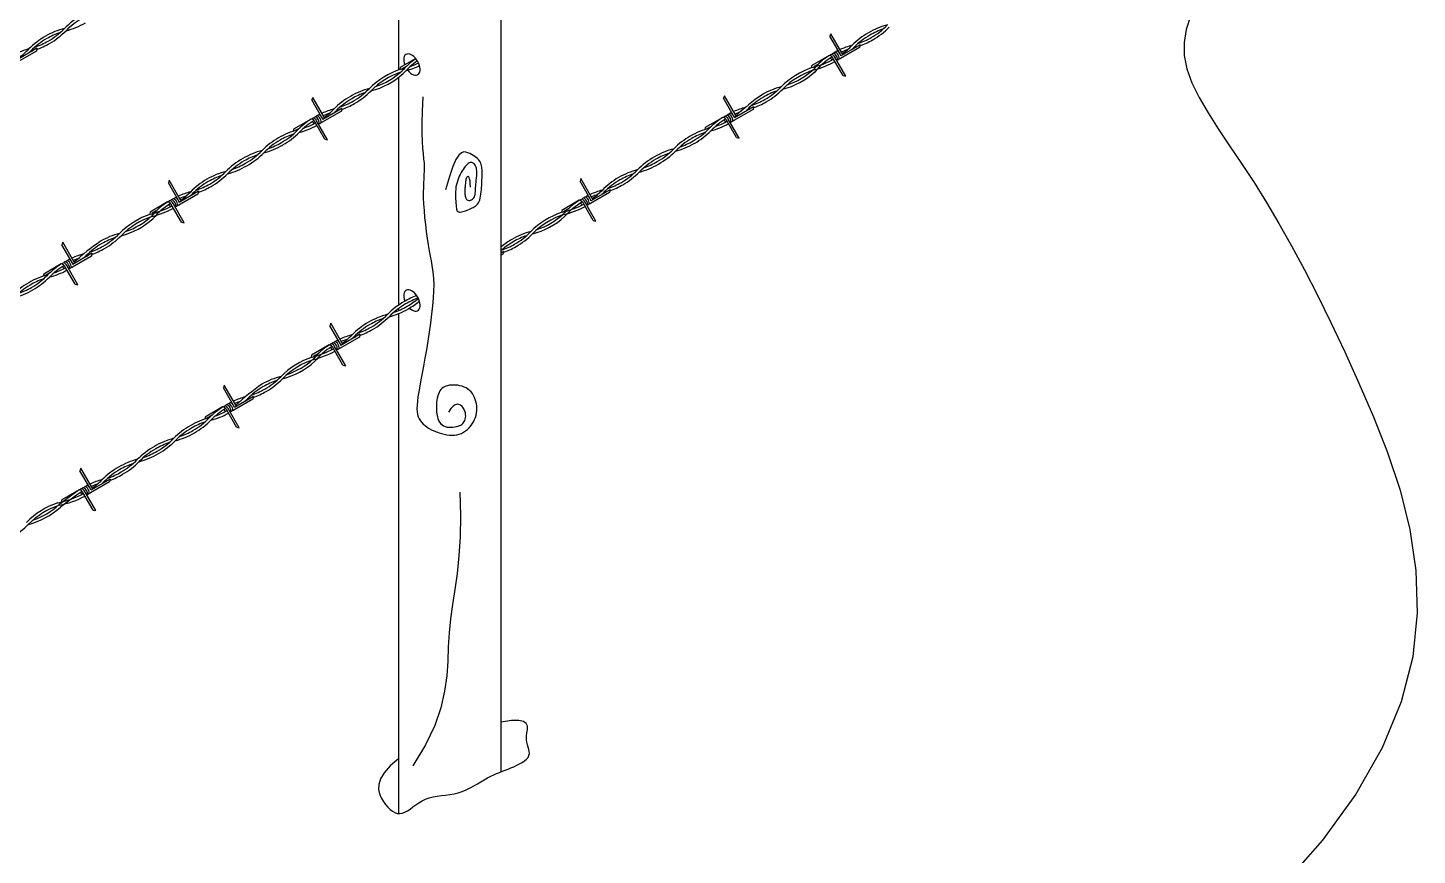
# Model space of a CAD drawing. Header units: millimetres. Extents: x -6623.4 to -6596.1, y -4703.2 to -4682.1.
# Drawn here: x -6605.23 to -6598.19, y -4693.17 to -4688.97 of the extents above; entities that cross this region are included whole.
import ezdxf

# ---------------------------------------------------------------- set-up
doc = ezdxf.new("R2010")
doc.units = ezdxf.units.MM
doc.header["$LTSCALE"] = 10
doc.layers.add('Termotécnica', color=7, linetype='Continuous')

msp = doc.modelspace()

# ---------------------------------------------------------------- linework, layer by layer
at = {"layer": 'Termotécnica', "color": 3}
for p, q in [((-6602.8315, -4692.7426), (-6602.8315, -4684.5913)), ((-6603.3511, -4689.1863), (-6603.3511, -4688.0262)), ((-6602.8315, -4690.0748), (-6602.8315, -4689.0131)), ((-6603.3511, -4690.3777), (-6603.3511, -4689.2234)), ((-6602.8315, -4692.6547), (-6602.8315, -4690.2088)), ((-6603.3511, -4690.4056), (-6603.3511, -4690.3948)), ((-6603.3511, -4692.9547), (-6603.3511, -4690.4208))]:
    msp.add_line(p, q, dxfattribs=at)
at = {"layer": 'Termotécnica', "color": 1}
for p, q in [((-6601.1605, -4689.0031), (-6601.165, -4689.0162)), ((-6601.1136, -4689.1053), (-6601.165, -4689.0162)), ((-6601.1045, -4689.1001), (-6601.1605, -4689.0031)), ((-6605.1856, -4689.0771), (-6605.2825, -4689.1331)), ((-6605.1856, -4689.0771), (-6605.1882, -4689.0908)), ((-6601.0152, -4689.0727), (-6601.1122, -4689.1287)), ((-6601.0125, -4689.0591), (-6601.1095, -4689.1151)), ((-6601.0125, -4689.0591), (-6601.0152, -4689.0727)), ((-6605.1882, -4689.0908), (-6605.2852, -4689.1468)), ((-6603.2651, -4689.1286), (-6603.3433, -4689.1737)), ((-6601.1688, -4689.1129), (-6601.2574, -4689.1641)), ((-6601.2263, -4689.1583), (-6601.2489, -4689.1713)), ((-6601.0985, -4689.2154), (-6601.1499, -4689.1263)), ((-6601.0849, -4689.218), (-6601.1408, -4689.1211)), ((-6603.3433, -4689.1737), (-6603.3454, -4689.1842)), ((-6603.3154, -4689.1711), (-6603.3348, -4689.1809)), ((-6601.2574, -4689.1641), (-6601.2595, -4689.1746)), ((-6601.0985, -4689.2154), (-6601.0849, -4689.218)), ((-6603.7873, -4689.3257), (-6603.7918, -4689.3388)), ((-6603.7404, -4689.4279), (-6603.7918, -4689.3388)), ((-6603.7313, -4689.4227), (-6603.7873, -4689.3257)), ((-6601.7002, -4689.3173), (-6601.7047, -4689.3304)), ((-6601.6533, -4689.4195), (-6601.7047, -4689.3304)), ((-6601.6442, -4689.4143), (-6601.7002, -4689.3173)), ((-6603.7956, -4689.4356), (-6603.8843, -4689.4868)), ((-6603.642, -4689.3954), (-6603.739, -4689.4514)), ((-6603.6394, -4689.3818), (-6603.7364, -4689.4377)), ((-6603.6394, -4689.3818), (-6603.642, -4689.3954)), ((-6601.7085, -4689.4272), (-6601.7971, -4689.4783)), ((-6601.6382, -4689.5296), (-6601.6896, -4689.4405)), ((-6601.6246, -4689.5323), (-6601.6805, -4689.4353)), ((-6601.5549, -4689.387), (-6601.6519, -4689.443)), ((-6601.5522, -4689.3733), (-6601.6492, -4689.4293)), ((-6601.5522, -4689.3733), (-6601.5549, -4689.387)), ((-6603.8843, -4689.4868), (-6603.8863, -4689.4973)), ((-6603.8531, -4689.4809), (-6603.8757, -4689.494)), ((-6603.7253, -4689.5381), (-6603.7768, -4689.4489)), ((-6603.7117, -4689.5407), (-6603.7677, -4689.4437)), ((-6601.7971, -4689.4783), (-6601.7992, -4689.4889)), ((-6601.766, -4689.4725), (-6601.7886, -4689.4855)), ((-6603.7253, -4689.5381), (-6603.7117, -4689.5407)), ((-6601.6382, -4689.5296), (-6601.6246, -4689.5323)), ((-6604.5147, -4689.7457), (-6604.5193, -4689.7588)), ((-6604.4678, -4689.8479), (-6604.5193, -4689.7588)), ((-6604.4587, -4689.8427), (-6604.5147, -4689.7457)), ((-6602.4276, -4689.7373), (-6602.4321, -4689.7504)), ((-6602.3807, -4689.8395), (-6602.4321, -4689.7504)), ((-6602.3716, -4689.8343), (-6602.4276, -4689.7373)), ((-6602.2797, -4689.7933), (-6602.3767, -4689.8493)), ((-6602.2797, -4689.7933), (-6602.2823, -4689.8069)), ((-6604.523, -4689.8556), (-6604.6117, -4689.9067)), ((-6604.4391, -4689.9607), (-6604.4951, -4689.8637)), ((-6604.3694, -4689.8154), (-6604.4664, -4689.8714)), ((-6604.3668, -4689.8017), (-6604.4638, -4689.8577)), ((-6604.3668, -4689.8017), (-6604.3694, -4689.8154)), ((-6602.4359, -4689.8471), (-6602.5246, -4689.8983)), ((-6602.3656, -4689.9496), (-6602.4171, -4689.8605)), ((-6602.352, -4689.9522), (-6602.408, -4689.8553)), ((-6602.2823, -4689.8069), (-6602.3793, -4689.8629)), ((-6604.6117, -4689.9067), (-6604.6137, -4689.9173)), ((-6604.5805, -4689.9009), (-6604.6031, -4689.9139)), ((-6604.4527, -4689.958), (-6604.5042, -4689.8689)), ((-6602.5246, -4689.8983), (-6602.5266, -4689.9088)), ((-6602.4934, -4689.8925), (-6602.516, -4689.9055)), ((-6604.4527, -4689.958), (-6604.4391, -4689.9607)), ((-6602.3656, -4689.9496), (-6602.352, -4689.9522)), ((-6605.0544, -4690.0599), (-6605.059, -4690.073)), ((-6605.0075, -4690.1621), (-6605.059, -4690.073)), ((-6604.9984, -4690.1569), (-6605.0544, -4690.0599)), ((-6604.9091, -4690.1296), (-6605.0061, -4690.1856)), ((-6604.9065, -4690.1159), (-6605.0035, -4690.1719)), ((-6604.9065, -4690.1159), (-6604.9091, -4690.1296)), ((-6602.8206, -4690.1064), (-6602.8315, -4690.1126)), ((-6602.8232, -4690.12), (-6602.8315, -4690.1248)), ((-6602.8206, -4690.1064), (-6602.8232, -4690.12)), ((-6605.0627, -4690.1698), (-6605.1514, -4690.221)), ((-6605.1202, -4690.2151), (-6605.1428, -4690.2281)), ((-6604.9924, -4690.2723), (-6605.0439, -4690.1831)), ((-6604.9788, -4690.2749), (-6605.0348, -4690.1779)), ((-6605.1514, -4690.221), (-6605.1534, -4690.2315)), ((-6604.9924, -4690.2723), (-6604.9788, -4690.2749)), ((-6603.696, -4690.4703), (-6603.7005, -4690.4834)), ((-6603.649, -4690.5725), (-6603.7005, -4690.4834)), ((-6603.64, -4690.5673), (-6603.696, -4690.4703)), ((-6603.5507, -4690.54), (-6603.6476, -4690.596)), ((-6603.548, -4690.5263), (-6603.645, -4690.5823)), ((-6603.548, -4690.5263), (-6603.5507, -4690.54)), ((-6603.7929, -4690.6314), (-6603.7949, -4690.6419)), ((-6603.7043, -4690.5802), (-6603.7929, -4690.6314)), ((-6603.7618, -4690.6255), (-6603.7844, -4690.6385)), ((-6603.634, -4690.6826), (-6603.6854, -4690.5935)), ((-6603.6203, -4690.6853), (-6603.6763, -4690.5883)), ((-6603.634, -4690.6826), (-6603.6203, -4690.6853)), ((-6604.2357, -4690.7845), (-6604.2402, -4690.7977)), ((-6604.1887, -4690.8868), (-6604.2402, -4690.7977)), ((-6604.1797, -4690.8815), (-6604.2357, -4690.7845)), ((-6604.0877, -4690.8406), (-6604.1847, -4690.8966)), ((-6604.0877, -4690.8406), (-6604.0904, -4690.8542)), ((-6604.244, -4690.8944), (-6604.3326, -4690.9456)), ((-6604.1737, -4690.9969), (-6604.2251, -4690.9078)), ((-6604.16, -4690.9995), (-6604.216, -4690.9025)), ((-6604.0904, -4690.8542), (-6604.1873, -4690.9102)), ((-6604.3326, -4690.9456), (-6604.3346, -4690.9561)), ((-6604.3015, -4690.9397), (-6604.3241, -4690.9528)), ((-6604.1737, -4690.9969), (-6604.16, -4690.9995)), ((-6604.9631, -4691.2045), (-6604.9676, -4691.2176)), ((-6604.9162, -4691.3067), (-6604.9676, -4691.2176)), ((-6604.9071, -4691.3015), (-6604.9631, -4691.2045)), ((-6604.8151, -4691.2605), (-6604.9121, -4691.3165)), ((-6604.8151, -4691.2605), (-6604.8178, -4691.2742)), ((-6604.9714, -4691.3144), (-6605.06, -4691.3655)), ((-6604.9011, -4691.4168), (-6604.9525, -4691.3277)), ((-6604.8875, -4691.4195), (-6604.9434, -4691.3225)), ((-6604.8178, -4691.2742), (-6604.9148, -4691.3302)), ((-6605.06, -4691.3655), (-6605.0621, -4691.3761)), ((-6605.0488, -4691.3712), (-6605.0515, -4691.3727)), ((-6604.9011, -4691.4168), (-6604.8875, -4691.4195))]:
    msp.add_line(p, q, dxfattribs=at)
msp.add_lwpolyline([(-6599.3371, -4688.9138), (-6599.3585, -4688.9817), (-6599.3701, -4689.0472), (-6599.3698, -4689.1129), (-6599.3561, -4689.1807), (-6599.3301, -4689.2515), (-6599.2936, -4689.3256), (-6599.2484, -4689.4034), (-6599.1962, -4689.485), (-6599.1388, -4689.5709), (-6599.0778, -4689.6614), (-6599.0151, -4689.7569), (-6598.952, -4689.8576), (-6598.8887, -4689.9644), (-6598.8246, -4690.0779), (-6598.7596, -4690.199), (-6598.6933, -4690.3284), (-6598.6253, -4690.4669), (-6598.5553, -4690.6153), (-6598.4831, -4690.7742), (-6598.4092, -4690.9443), (-6598.338, -4691.1249), (-6598.2749, -4691.3155), (-6598.2253, -4691.5151), (-6598.1944, -4691.723), (-6598.1878, -4691.9384), (-6598.2107, -4692.1606), (-6598.2684, -4692.3889), (-6598.3651, -4692.6219), (-6598.4991, -4692.8564), (-6598.6678, -4693.0888), (-6598.8681, -4693.3152)], dxfattribs=at)
at = {"layer": 'Termotécnica', "color": 3}
for points in [[(-6603.2288, -4689.3228), (-6603.2326, -4689.3953), (-6603.2341, -4689.4562), (-6603.2338, -4689.5067), (-6603.2323, -4689.5486), (-6603.23, -4689.5832), (-6603.2274, -4689.612), (-6603.225, -4689.6365), (-6603.2232, -4689.6582), (-6603.2225, -4689.6785), (-6603.2226, -4689.6981), (-6603.2234, -4689.7176), (-6603.2245, -4689.7376), (-6603.2256, -4689.7586), (-6603.2265, -4689.7813), (-6603.2269, -4689.8062), (-6603.2266, -4689.834), (-6603.2252, -4689.865), (-6603.223, -4689.8985), (-6603.2199, -4689.9336), (-6603.2162, -4689.9696), (-6603.212, -4690.0054), (-6603.2074, -4690.0402), (-6603.2025, -4690.0732), (-6603.1975, -4690.1034), (-6603.1925, -4690.1303), (-6603.1877, -4690.1547), (-6603.1833, -4690.1775), (-6603.1795, -4690.1999), (-6603.1765, -4690.2229), (-6603.1745, -4690.2476), (-6603.1737, -4690.2751), (-6603.1743, -4690.3064), (-6603.1765, -4690.3423), (-6603.18, -4690.3821), (-6603.1848, -4690.4248), (-6603.1905, -4690.4694), (-6603.1969, -4690.515), (-6603.2038, -4690.5605), (-6603.211, -4690.605), (-6603.2184, -4690.6475), (-6603.2255, -4690.6871), (-6603.2324, -4690.7238), (-6603.2388, -4690.7577), (-6603.2447, -4690.7886), (-6603.2497, -4690.8169), (-6603.2538, -4690.8424), (-6603.2569, -4690.8653), (-6603.2587, -4690.8856), (-6603.2591, -4690.9034), (-6603.2582, -4690.919), (-6603.2559, -4690.9326), (-6603.2524, -4690.9445), (-6603.2477, -4690.9551), (-6603.2418, -4690.9645), (-6603.2347, -4690.9731), (-6603.2266, -4690.9811), (-6603.2174, -4690.9888), (-6603.2073, -4690.9961), (-6603.1964, -4691.0031), (-6603.1848, -4691.0096), (-6603.1726, -4691.0155), (-6603.16, -4691.0209), (-6603.1471, -4691.0256), (-6603.134, -4691.0296), (-6603.1208, -4691.0329), (-6603.1077, -4691.0353), (-6603.0946, -4691.0368), (-6603.0817, -4691.0373), (-6603.069, -4691.0367), (-6603.0567, -4691.0351), (-6603.0447, -4691.0322), (-6603.0333, -4691.0281), (-6603.0224, -4691.0227), (-6603.0121, -4691.0161), (-6603.0025, -4691.0085), (-6602.9936, -4690.9999), (-6602.9856, -4690.9905), (-6602.9784, -4690.9804), (-6602.9721, -4690.9697), (-6602.9668, -4690.9587), (-6602.9626, -4690.9474), (-6602.9594, -4690.9359), (-6602.9572, -4690.9242), (-6602.9559, -4690.9125), (-6602.9556, -4690.9009), (-6602.9562, -4690.8893), (-6602.9578, -4690.878), (-6602.9601, -4690.8669), (-6602.9633, -4690.8562), (-6602.9674, -4690.8459), (-6602.9723, -4690.8361), (-6602.978, -4690.827), (-6602.9846, -4690.8185), (-6602.992, -4690.8109), (-6603.0003, -4690.8041), (-6603.0094, -4690.7983), (-6603.0193, -4690.7935), (-6603.0298, -4690.7897), (-6603.0408, -4690.7868), (-6603.0519, -4690.7848), (-6603.0631, -4690.7837), (-6603.074, -4690.7834), (-6603.0846, -4690.7837), (-6603.0945, -4690.7848), (-6603.1036, -4690.7865), (-6603.1119, -4690.789), (-6603.1194, -4690.7921), (-6603.1262, -4690.796), (-6603.1323, -4690.8008), (-6603.1377, -4690.8064), (-6603.1425, -4690.813), (-6603.1467, -4690.8206), (-6603.1503, -4690.8293), (-6603.1534, -4690.8388), (-6603.1559, -4690.8491), (-6603.1579, -4690.86), (-6603.1593, -4690.8714), (-6603.1601, -4690.8832), (-6603.1604, -4690.8952), (-6603.1601, -4690.9072), (-6603.1593, -4690.9192), (-6603.1578, -4690.9309), (-6603.1556, -4690.9422), (-6603.1527, -4690.9528), (-6603.1489, -4690.9627), (-6603.1442, -4690.9716), (-6603.1385, -4690.9792), (-6603.1318, -4690.9856), (-6603.124, -4690.9904), (-6603.1153, -4690.9939), (-6603.106, -4690.9961), (-6603.0963, -4690.9972), (-6603.0865, -4690.9974), (-6603.0768, -4690.9968), (-6603.0674, -4690.9956), (-6603.0586, -4690.9938), (-6603.0507, -4690.9917), (-6603.0435, -4690.9891), (-6603.0371, -4690.9861), (-6603.0315, -4690.9826), (-6603.0266, -4690.9785), (-6603.0224, -4690.9739), (-6603.0189, -4690.9685), (-6603.0161, -4690.9624), (-6603.0139, -4690.9557), (-6603.0124, -4690.9482), (-6603.0118, -4690.9404), (-6603.012, -4690.9322), (-6603.0133, -4690.9238), (-6603.0156, -4690.9155), (-6603.0191, -4690.9073), (-6603.0239, -4690.8994), (-6603.0301, -4690.892), (-6603.0374, -4690.886), (-6603.0458, -4690.882), (-6603.0551, -4690.8809), (-6603.0653, -4690.8834), (-6603.076, -4690.8905), (-6603.0873, -4690.9029), (-6603.0989, -4690.9214)], [(-6602.9883, -4689.7809), (-6602.9887, -4689.7627), (-6602.9899, -4689.7488), (-6602.9917, -4689.7387), (-6602.9939, -4689.732), (-6602.9964, -4689.728), (-6602.999, -4689.7264), (-6603.0016, -4689.7267), (-6603.0039, -4689.7282), (-6603.006, -4689.7306), (-6603.0077, -4689.7337), (-6603.0092, -4689.7375), (-6603.0104, -4689.7418), (-6603.0114, -4689.7465), (-6603.0122, -4689.7517), (-6603.013, -4689.757), (-6603.0136, -4689.7626), (-6603.0142, -4689.7683), (-6603.0147, -4689.7741), (-6603.0151, -4689.78), (-6603.0155, -4689.7858), (-6603.0157, -4689.7918), (-6603.0159, -4689.7977), (-6603.0159, -4689.8036), (-6603.0158, -4689.8094), (-6603.0155, -4689.8153), (-6603.015, -4689.8209), (-6603.0142, -4689.8263), (-6603.0131, -4689.8313), (-6603.0115, -4689.8358), (-6603.0096, -4689.8398), (-6603.007, -4689.843), (-6603.0039, -4689.8455), (-6603.0002, -4689.8471), (-6602.996, -4689.8477), (-6602.9915, -4689.8476), (-6602.9868, -4689.8465), (-6602.9823, -4689.8446), (-6602.9779, -4689.8419), (-6602.9739, -4689.8385), (-6602.9706, -4689.8342), (-6602.9679, -4689.8292), (-6602.9659, -4689.8236), (-6602.9644, -4689.8174), (-6602.9634, -4689.8109), (-6602.9627, -4689.804), (-6602.9622, -4689.797), (-6602.9618, -4689.79), (-6602.9614, -4689.7831), (-6602.961, -4689.7763), (-6602.9604, -4689.7697), (-6602.9598, -4689.7632), (-6602.9592, -4689.7568), (-6602.9585, -4689.7504), (-6602.9579, -4689.744), (-6602.9572, -4689.7375), (-6602.9566, -4689.7309), (-6602.956, -4689.7242), (-6602.9556, -4689.7174), (-6602.9553, -4689.7105), (-6602.9553, -4689.7038), (-6602.9556, -4689.6971), (-6602.9563, -4689.6907), (-6602.9575, -4689.6845), (-6602.9593, -4689.6787), (-6602.9616, -4689.6733), (-6602.9644, -4689.6683), (-6602.9678, -4689.6641), (-6602.9715, -4689.6605), (-6602.9756, -4689.6578), (-6602.98, -4689.6561), (-6602.9846, -4689.6555), (-6602.9894, -4689.6561), (-6602.9943, -4689.6579), (-6602.9993, -4689.661), (-6603.0043, -4689.6651), (-6603.0094, -4689.6703), (-6603.0145, -4689.6763), (-6603.0196, -4689.6831), (-6603.0247, -4689.6906), (-6603.0298, -4689.6986), (-6603.0348, -4689.7071), (-6603.0396, -4689.7161), (-6603.0443, -4689.7255), (-6603.0486, -4689.7353), (-6603.0525, -4689.7456), (-6603.0559, -4689.7564), (-6603.0588, -4689.7676), (-6603.061, -4689.7793), (-6603.0624, -4689.7914), (-6603.0632, -4689.8038), (-6603.0635, -4689.8161), (-6603.0633, -4689.8284), (-6603.0628, -4689.8402), (-6603.0621, -4689.8514), (-6603.0613, -4689.8619), (-6603.0604, -4689.8713), (-6603.0596, -4689.8796), (-6603.0588, -4689.8867), (-6603.0578, -4689.8927), (-6603.0565, -4689.8976), (-6603.0546, -4689.9014), (-6603.0522, -4689.9042), (-6603.049, -4689.906), (-6603.0448, -4689.9068), (-6603.0397, -4689.9068), (-6603.0337, -4689.906), (-6603.0269, -4689.9045), (-6603.0197, -4689.9024), (-6603.012, -4689.8999), (-6603.0043, -4689.897), (-6602.9965, -4689.8939), (-6602.9889, -4689.8907), (-6602.9816, -4689.8875), (-6602.9747, -4689.8841), (-6602.9682, -4689.8804), (-6602.9622, -4689.8763), (-6602.9567, -4689.8717), (-6602.9518, -4689.8663), (-6602.9474, -4689.8602), (-6602.9437, -4689.853), (-6602.9405, -4689.8448), (-6602.938, -4689.8357), (-6602.936, -4689.8259), (-6602.9344, -4689.8155), (-6602.9331, -4689.8048), (-6602.9322, -4689.7939), (-6602.9314, -4689.783), (-6602.9307, -4689.7723), (-6602.9302, -4689.762), (-6602.9296, -4689.7521), (-6602.9292, -4689.7426), (-6602.9289, -4689.7334), (-6602.9286, -4689.7246), (-6602.9285, -4689.7162), (-6602.9285, -4689.708), (-6602.9286, -4689.7002), (-6602.9289, -4689.6927), (-6602.9294, -4689.6855), (-6602.9303, -4689.6785), (-6602.9315, -4689.6718), (-6602.9333, -4689.6653), (-6602.9357, -4689.659), (-6602.9388, -4689.6529), (-6602.9426, -4689.6469), (-6602.9472, -4689.6412), (-6602.9527, -4689.6356), (-6602.959, -4689.6301), (-6602.966, -4689.6249), (-6602.9737, -4689.6199), (-6602.9821, -4689.6151), (-6602.9911, -4689.6106), (-6603.0007, -4689.6063), (-6603.0109, -4689.6027), (-6603.0218, -4689.6019), (-6603.0337, -4689.6063), (-6603.0468, -4689.6185), (-6603.0611, -4689.6408), (-6603.077, -4689.6758), (-6603.0947, -4689.726), (-6603.1142, -4689.7938)], [(-6603.0414, -4691.3254), (-6603.0375, -4691.4451), (-6603.0395, -4691.5526), (-6603.0461, -4691.6496), (-6603.0557, -4691.7379), (-6603.0669, -4691.8192), (-6603.0784, -4691.8954), (-6603.0885, -4691.968), (-6603.096, -4692.0389), (-6603.1, -4692.1097), (-6603.103, -4692.1818), (-6603.1082, -4692.2565), (-6603.1189, -4692.3349), (-6603.1381, -4692.4185), (-6603.1691, -4692.5085), (-6603.2151, -4692.6062), (-6603.2793, -4692.7127)]]:
    msp.add_lwpolyline(points, dxfattribs=at)
at = {"layer": 'Termotécnica', "color": 2}
msp.add_lwpolyline([(-6603.3511, -4692.6751), (-6603.3945, -4692.7135), (-6603.4245, -4692.7481), (-6603.4431, -4692.7793), (-6603.4522, -4692.8073), (-6603.4534, -4692.8323), (-6603.4489, -4692.8546), (-6603.4403, -4692.8745), (-6603.4297, -4692.8923), (-6603.4184, -4692.9082), (-6603.4069, -4692.922), (-6603.3952, -4692.9337), (-6603.3833, -4692.943), (-6603.3712, -4692.9498), (-6603.3588, -4692.9539), (-6603.3463, -4692.9551), (-6603.3336, -4692.9534), (-6603.3207, -4692.9485), (-6603.3075, -4692.9411), (-6603.2939, -4692.9319), (-6603.2797, -4692.9215), (-6603.2649, -4692.9106), (-6603.2493, -4692.8998), (-6603.2327, -4692.8899), (-6603.2151, -4692.8815), (-6603.1964, -4692.8751), (-6603.1767, -4692.8704), (-6603.1562, -4692.8669), (-6603.1352, -4692.864), (-6603.1139, -4692.8613), (-6603.0924, -4692.8583), (-6603.071, -4692.8544), (-6603.0499, -4692.8492), (-6603.0293, -4692.8423), (-6603.0092, -4692.8339), (-6602.9897, -4692.8244), (-6602.9707, -4692.8142), (-6602.9523, -4692.8037), (-6602.9346, -4692.7932), (-6602.9174, -4692.7831), (-6602.9009, -4692.7738), (-6602.8851, -4692.7656), (-6602.8698, -4692.7584), (-6602.8549, -4692.7519), (-6602.8403, -4692.746), (-6602.8259, -4692.7404), (-6602.8115, -4692.7349), (-6602.7971, -4692.7294), (-6602.7824, -4692.7235), (-6602.7675, -4692.7172), (-6602.7527, -4692.7104), (-6602.7385, -4692.7032), (-6602.7252, -4692.6955), (-6602.7134, -4692.6874), (-6602.7034, -4692.6789), (-6602.6957, -4692.67), (-6602.6909, -4692.6607), (-6602.689, -4692.6511), (-6602.6895, -4692.641), (-6602.6918, -4692.6303), (-6602.6951, -4692.6189), (-6602.6987, -4692.6065), (-6602.7017, -4692.5932), (-6602.7035, -4692.5787), (-6602.7034, -4692.5629), (-6602.7012, -4692.5459), (-6602.6989, -4692.5287), (-6602.6991, -4692.5126), (-6602.7046, -4692.4988), (-6602.718, -4692.4886), (-6602.7418, -4692.4832), (-6602.7788, -4692.4839), (-6602.8315, -4692.4919)], dxfattribs=at)
for centre, radius, start, end in [((-6604.7611, -4689.26), 0.4021, 119.75099, 135.43829), ((-6605.1422, -4688.5999), 0.4021, 284.97452, 300.24901), ((-6604.7611, -4689.26), 0.3881, 119.75099, 135.43829), ((-6604.95, -4689.3528), 0.3881, 119.75099, 135.43829), ((-6604.9471, -4689.3512), 0.3881, 104.70432, 120.24901), ((-6604.9471, -4689.3512), 0.3741, 108.89588, 120.24901), ((-6605.3141, -4688.7154), 0.3741, 299.75099, 315.43829), ((-6605.3141, -4688.7154), 0.3881, 299.75099, 315.43829), ((-6600.777, -4689.3348), 0.3881, 119.75099, 135.43829), ((-6600.777, -4689.3348), 0.3741, 119.75099, 135.43829), ((-6600.7741, -4689.3332), 0.3881, 104.70432, 120.24901), ((-6600.7741, -4689.3332), 0.3741, 108.89588, 120.24901), ((-6601.1411, -4688.6973), 0.3741, 299.75099, 315.43829), ((-6601.1411, -4688.6973), 0.3881, 299.75099, 315.43829), ((-6605.1219, -4689.4683), 0.4021, 104.97452, 114.23642), ((-6605.503, -4688.8082), 0.3881, 305.94211, 315.43829), ((-6605.3171, -4688.717), 0.3881, 284.70432, 286.64176), ((-6604.95, -4689.3528), 0.3741, 119.75099, 135.43829), ((-6605.3171, -4688.717), 0.3741, 288.89588, 300.24901), ((-6605.3171, -4688.717), 0.3881, 289.64311, 300.24901), ((-6600.9489, -4689.4503), 0.4021, 115.73835, 116.89136), ((-6600.9489, -4689.4503), 0.4021, 104.97452, 114.23642), ((-6600.9489, -4689.4503), 0.3881, 109.09861, 114.02777), ((-6601.33, -4688.7902), 0.3881, 305.94211, 315.43829), ((-6601.33, -4688.7902), 0.4021, 313.1226, 315.43829), ((-6601.1441, -4688.699), 0.3881, 284.70432, 286.64176), ((-6601.1441, -4688.699), 0.3741, 288.89588, 300.24901), ((-6601.1441, -4688.699), 0.3881, 289.64311, 300.24901), ((-6605.503, -4688.8082), 0.4021, 313.1226, 315.43829), ((-6603.0516, -4689.4423), 0.3784, 124.22882, 138.68154), ((-6603.0379, -4689.4612), 0.3877, 124.26954, 138.71466), ((-6603.437, -4688.7648), 0.429, 289.69683, 295.72382), ((-6601.3777, -4688.7013), 0.4891, 284.53326, 298.2169), ((-6601.0007, -4689.3839), 0.3185, 121.61121, 141.11673), ((-6601.3807, -4688.6909), 0.5136, 285.08455, 298.00487), ((-6600.9829, -4689.4075), 0.3339, 120.81534, 140.93215), ((-6600.9489, -4689.4503), 0.4021, 120.24034, 120.24901), ((-6603.2149, -4689.5646), 0.4021, 108.43685, 135.43829), ((-6603.596, -4688.9046), 0.4021, 284.97452, 311.56164), ((-6603.2149, -4689.5646), 0.3881, 109.09861, 135.43829), ((-6603.596, -4688.9046), 0.3881, 289.09861, 312.11598), ((-6603.437, -4688.7648), 0.429, 282.77347, 285.45159), ((-6603.4321, -4688.7733), 0.4333, 285.62241, 295.4525), ((-6601.1278, -4689.5562), 0.4021, 108.43685, 135.43829), ((-6601.5089, -4688.8961), 0.4021, 284.97452, 311.56164), ((-6601.1278, -4689.5562), 0.3881, 107.88422, 135.43829), ((-6601.5089, -4688.8961), 0.3881, 289.09861, 312.11598), ((-6603.4009, -4689.6558), 0.3881, 104.70432, 120.24901), ((-6603.768, -4689.02), 0.3741, 299.75099, 315.43829), ((-6603.768, -4689.02), 0.3881, 299.75099, 315.43829), ((-6601.3138, -4689.6474), 0.3881, 104.70432, 120.24901), ((-6601.3138, -4689.6474), 0.3741, 108.89588, 120.24901), ((-6601.6808, -4689.0116), 0.3741, 299.75099, 315.43829), ((-6601.6808, -4689.0116), 0.3881, 299.75099, 315.43829), ((-6603.4038, -4689.6575), 0.3881, 119.75099, 135.43829), ((-6603.4038, -4689.6575), 0.3741, 119.75099, 135.43829), ((-6603.7709, -4689.0217), 0.3741, 288.89588, 300.24901), ((-6603.7709, -4689.0217), 0.3881, 289.64311, 300.24901), ((-6603.4009, -4689.6558), 0.3741, 108.89588, 120.24901), ((-6600.8707, -4690.2433), 1.1291, 124.44294, 133.0836), ((-6601.3167, -4689.6491), 0.3741, 119.75099, 135.43829), ((-6601.6838, -4689.0133), 0.3741, 288.89588, 300.24901), ((-6601.6838, -4689.0133), 0.3881, 289.64311, 300.24901), ((-6603.5786, -4689.7746), 0.4021, 122.46392, 135.43829), ((-6603.5757, -4689.7729), 0.4021, 120.24034, 120.24901), ((-6603.5757, -4689.7729), 0.4021, 115.73835, 116.89136), ((-6603.5757, -4689.7729), 0.4021, 104.97452, 114.23642), ((-6603.5757, -4689.7729), 0.3881, 109.09861, 114.02777), ((-6603.9568, -4689.1129), 0.3881, 305.94211, 315.43829), ((-6603.9568, -4689.1129), 0.4021, 313.1226, 315.43829), ((-6603.7709, -4689.0217), 0.3881, 284.70432, 286.64176), ((-6601.4915, -4689.7662), 0.4021, 122.46392, 135.43829), ((-6601.4915, -4689.7662), 0.3881, 121.38575, 135.43829), ((-6601.4886, -4689.7645), 0.4021, 120.24034, 120.24901), ((-6601.4886, -4689.7645), 0.4021, 115.73835, 116.89136), ((-6601.4886, -4689.7645), 0.4021, 104.97452, 114.23642), ((-6601.4886, -4689.7645), 0.3881, 109.09861, 114.02777), ((-6601.8697, -4689.1044), 0.4021, 313.1226, 315.43829), ((-6601.6838, -4689.0133), 0.3881, 284.70432, 286.64176), ((-6603.7646, -4689.8658), 0.3881, 104.70432, 120.24901), ((-6603.7646, -4689.8658), 0.3741, 108.89588, 120.24901), ((-6604.1317, -4689.23), 0.3741, 299.75099, 315.43829), ((-6604.1317, -4689.23), 0.3881, 299.75099, 315.43829), ((-6603.9597, -4689.1146), 0.4021, 284.97452, 298.75371), ((-6603.5786, -4689.7746), 0.3881, 121.38575, 135.43829), ((-6603.9597, -4689.1146), 0.3881, 289.09861, 298.71362), ((-6601.6775, -4689.8574), 0.3881, 104.70432, 120.24901), ((-6601.6775, -4689.8574), 0.3741, 108.89588, 120.24901), ((-6602.0445, -4689.2216), 0.3741, 299.75099, 315.43829), ((-6602.0445, -4689.2216), 0.3881, 299.75099, 315.43829), ((-6601.8726, -4689.1061), 0.4021, 284.97452, 298.75371), ((-6601.8726, -4689.1061), 0.3881, 289.09861, 298.71362), ((-6603.7675, -4689.8675), 0.3881, 119.75099, 135.43829), ((-6604.1346, -4689.2317), 0.3881, 284.70432, 300.24901), ((-6603.7675, -4689.8675), 0.3741, 119.75099, 135.43829), ((-6604.1346, -4689.2317), 0.3741, 288.89588, 300.24901), ((-6601.6804, -4689.859), 0.3881, 119.75099, 135.43829), ((-6602.0475, -4689.2232), 0.3881, 284.70432, 300.24901), ((-6601.6804, -4689.859), 0.3741, 119.75099, 135.43829), ((-6602.0475, -4689.2232), 0.3741, 288.89588, 300.24901), ((-6603.9424, -4689.9846), 0.4021, 119.75099, 135.43829), ((-6603.9424, -4689.9846), 0.3881, 119.75099, 135.43829), ((-6603.9394, -4689.9829), 0.4021, 104.97452, 120.24901), ((-6603.9394, -4689.9829), 0.3881, 109.09861, 120.24901), ((-6604.3205, -4689.3229), 0.3881, 299.75099, 315.43829), ((-6604.3205, -4689.3229), 0.4021, 299.75099, 315.43829), ((-6601.8552, -4689.9762), 0.4021, 119.75099, 135.43829), ((-6601.8552, -4689.9762), 0.3881, 119.75099, 135.43829), ((-6602.2363, -4689.3161), 0.3881, 289.09861, 300.24901), ((-6601.8523, -4689.9745), 0.4021, 104.97452, 120.24901), ((-6601.8523, -4689.9745), 0.3881, 109.09861, 120.24901), ((-6602.2334, -4689.3144), 0.3881, 299.75099, 315.43829), ((-6602.2334, -4689.3144), 0.4021, 299.75099, 315.43829), ((-6604.1283, -4690.0758), 0.3881, 104.70432, 120.24901), ((-6604.1283, -4690.0758), 0.3741, 108.89588, 120.24901), ((-6604.4954, -4689.44), 0.3741, 299.75099, 315.43829), ((-6604.4954, -4689.44), 0.3881, 299.75099, 315.43829), ((-6604.3234, -4689.3245), 0.4021, 284.97452, 300.24901), ((-6604.3234, -4689.3245), 0.3881, 289.09861, 300.24901), ((-6602.0412, -4690.0673), 0.3881, 104.70432, 120.24901), ((-6602.0412, -4690.0673), 0.3741, 108.89588, 120.24901), ((-6602.4083, -4689.4315), 0.3741, 299.75099, 315.43829), ((-6602.4083, -4689.4315), 0.3881, 299.75099, 315.43829), ((-6602.2363, -4689.3161), 0.4021, 284.97452, 300.24901), ((-6604.1312, -4690.0775), 0.3881, 119.75099, 135.43829), ((-6604.1312, -4690.0775), 0.3741, 119.75099, 135.43829), ((-6604.4983, -4689.4417), 0.3741, 288.89588, 300.24901), ((-6604.4983, -4689.4417), 0.3881, 289.64311, 300.24901), ((-6602.0441, -4690.069), 0.3881, 119.75099, 135.43829), ((-6602.0441, -4690.069), 0.3741, 119.75099, 135.43829), ((-6602.4112, -4689.4332), 0.3741, 288.89588, 300.24901), ((-6602.4112, -4689.4332), 0.3881, 289.64311, 300.24901), ((-6604.355, -4690.1266), 0.3185, 121.61121, 141.11673), ((-6604.3371, -4690.1501), 0.3339, 120.81534, 140.93215), ((-6604.3032, -4690.1929), 0.4021, 120.24034, 120.24901), ((-6604.3032, -4690.1929), 0.4021, 115.73835, 116.89136), ((-6604.3032, -4690.1929), 0.4021, 104.97452, 114.23642), ((-6604.3032, -4690.1929), 0.3881, 109.09861, 114.02777), ((-6604.6842, -4689.5328), 0.3881, 305.94211, 315.43829), ((-6604.6842, -4689.5328), 0.4021, 313.1226, 315.43829), ((-6604.4983, -4689.4417), 0.3881, 284.70432, 286.64176), ((-6602.2328, -4690.1669), 0.3784, 122.26057, 138.68154), ((-6602.2192, -4690.1858), 0.3877, 121.38234, 138.71466), ((-6602.216, -4690.1845), 0.4021, 120.24034, 120.24901), ((-6602.216, -4690.1845), 0.4021, 115.73835, 116.89136), ((-6602.216, -4690.1845), 0.4021, 104.97452, 114.23642), ((-6602.216, -4690.1845), 0.3881, 109.09861, 114.02777), ((-6602.5971, -4689.5244), 0.3881, 305.94211, 315.43829), ((-6602.5971, -4689.5244), 0.4021, 313.1226, 315.43829), ((-6602.4112, -4689.4332), 0.3881, 284.70432, 286.64176), ((-6604.4821, -4690.2988), 0.4021, 108.43685, 135.43829), ((-6604.4821, -4690.2988), 0.3881, 107.88422, 135.43829), ((-6604.8631, -4689.6388), 0.3881, 289.09861, 312.11598), ((-6604.732, -4689.4439), 0.4891, 284.53326, 298.2169), ((-6604.7349, -4689.4335), 0.5136, 285.08455, 298.00487), ((-6602.3962, -4690.2892), 0.4021, 108.43685, 135.43829), ((-6602.7773, -4689.6292), 0.4021, 284.97452, 311.56164), ((-6602.3962, -4690.2892), 0.3881, 107.88422, 135.43829), ((-6602.7773, -4689.6292), 0.3881, 289.09861, 312.11598), ((-6602.6182, -4689.4894), 0.429, 282.77347, 298.48409), ((-6602.6134, -4689.4979), 0.4333, 283.07686, 298.50557), ((-6602.772, -4689.6415), 0.3881, 315.29568, 315.43829), ((-6604.8631, -4689.6388), 0.4021, 284.97452, 311.56164), ((-6602.5821, -4690.3804), 0.3881, 104.70432, 120.24901), ((-6604.2249, -4690.9859), 1.1291, 124.44294, 133.0836), ((-6604.6709, -4690.3917), 0.3741, 119.75099, 135.43829), ((-6604.668, -4690.39), 0.3881, 104.70432, 120.24901), ((-6604.668, -4690.39), 0.3741, 108.89588, 120.24901), ((-6605.0351, -4689.7542), 0.3741, 299.75099, 315.43829), ((-6605.0351, -4689.7542), 0.3881, 299.75099, 315.43829), ((-6602.585, -4690.3821), 0.3881, 119.75099, 129.4245), ((-6602.585, -4690.3821), 0.3741, 119.75099, 131.21044), ((-6602.9521, -4689.7463), 0.3741, 288.89588, 300.24901), ((-6602.5821, -4690.3804), 0.3741, 108.89588, 120.24901), ((-6602.9492, -4689.7446), 0.3741, 299.75099, 315.43829), ((-6602.9492, -4689.7446), 0.3881, 299.75099, 315.43829), ((-6604.8429, -4690.5071), 0.4021, 115.73835, 116.89136), ((-6604.8429, -4690.5071), 0.4021, 104.97452, 114.23642), ((-6604.8429, -4690.5071), 0.3881, 109.09861, 114.02777), ((-6605.2239, -4689.8471), 0.4021, 313.1226, 315.43829), ((-6605.038, -4689.7559), 0.3881, 284.70432, 286.64176), ((-6605.038, -4689.7559), 0.3741, 288.89588, 300.24901), ((-6605.038, -4689.7559), 0.3881, 289.64311, 300.24901), ((-6602.9521, -4689.7463), 0.3881, 289.64311, 300.24901), ((-6604.8458, -4690.5088), 0.4021, 122.46392, 135.43829), ((-6605.2269, -4689.8487), 0.4021, 284.97452, 298.75371), ((-6604.8458, -4690.5088), 0.3881, 121.38575, 135.43829), ((-6605.2269, -4689.8487), 0.3881, 289.09861, 298.71362), ((-6604.8429, -4690.5071), 0.4021, 120.24034, 120.24901), ((-6605.0346, -4690.6017), 0.3881, 119.75099, 135.43829), ((-6605.0346, -4690.6017), 0.3741, 119.75099, 135.43829), ((-6605.0317, -4690.6), 0.3881, 104.70432, 120.24901), ((-6605.0317, -4690.6), 0.3741, 108.89588, 120.24901), ((-6605.3988, -4689.9642), 0.3741, 299.75099, 315.43829), ((-6605.3988, -4689.9642), 0.3881, 299.75099, 315.43829), ((-6605.4017, -4689.9659), 0.3881, 284.70432, 300.24901), ((-6605.4017, -4689.9659), 0.3741, 288.89588, 300.24901), ((-6603.1207, -4690.7075), 0.4021, 110.2276, 120.24901), ((-6603.1207, -4690.7075), 0.3881, 109.81411, 120.24901), ((-6603.5018, -4690.0475), 0.3881, 299.75099, 310.16778), ((-6603.3095, -4690.8004), 0.3881, 104.70432, 120.24901), ((-6603.6766, -4690.1646), 0.3741, 299.75099, 315.43829), ((-6603.1236, -4690.7092), 0.4021, 119.75099, 135.43829), ((-6603.5047, -4690.0492), 0.4021, 284.97452, 300.24901), ((-6603.1236, -4690.7092), 0.3881, 119.75099, 135.43829), ((-6603.5047, -4690.0492), 0.3881, 289.09861, 300.24901), ((-6603.5018, -4690.0475), 0.4021, 299.75099, 309.45979), ((-6603.3125, -4690.8021), 0.3881, 119.75099, 135.43829), ((-6603.3125, -4690.8021), 0.3741, 119.75099, 135.43829), ((-6603.6795, -4690.1663), 0.3741, 288.89588, 300.24901), ((-6603.3095, -4690.8004), 0.3741, 108.89588, 120.24901), ((-6603.6766, -4690.1646), 0.3881, 299.75099, 315.43829), ((-6603.4844, -4690.9175), 0.4021, 115.73835, 116.89136), ((-6603.4844, -4690.9175), 0.4021, 104.97452, 114.23642), ((-6603.4844, -4690.9175), 0.3881, 109.09861, 114.02777), ((-6603.8655, -4690.2575), 0.3881, 305.94211, 315.43829), ((-6603.8655, -4690.2575), 0.4021, 313.1226, 315.43829), ((-6603.6795, -4690.1663), 0.3881, 284.70432, 286.64176), ((-6603.6795, -4690.1663), 0.3881, 289.64311, 300.24901), ((-6603.9132, -4690.1685), 0.4891, 284.53326, 298.2169), ((-6603.5362, -4690.8512), 0.3185, 121.61121, 141.11673), ((-6603.9161, -4690.1581), 0.5136, 285.08455, 298.00487), ((-6603.5183, -4690.8747), 0.3339, 120.81534, 140.93215), ((-6603.4844, -4690.9175), 0.4021, 120.24034, 120.24901), ((-6603.6633, -4691.0234), 0.4021, 108.43685, 135.43829), ((-6604.0444, -4690.3634), 0.4021, 284.97452, 311.56164), ((-6603.6633, -4691.0234), 0.3881, 107.88422, 135.43829), ((-6604.0444, -4690.3634), 0.3881, 289.09861, 312.11598), ((-6603.4061, -4691.7105), 1.1291, 124.44294, 133.0836), ((-6603.8492, -4691.1146), 0.3881, 104.70432, 120.24901), ((-6603.8492, -4691.1146), 0.3741, 108.89588, 120.24901), ((-6604.2163, -4690.4788), 0.3741, 299.75099, 315.43829), ((-6604.2163, -4690.4788), 0.3881, 299.75099, 315.43829), ((-6604.0241, -4691.2317), 0.4021, 104.97452, 114.23642), ((-6603.8522, -4691.1163), 0.3741, 119.75099, 135.43829), ((-6604.2192, -4690.4805), 0.3741, 288.89588, 300.24901), ((-6604.2192, -4690.4805), 0.3881, 289.64311, 300.24901), ((-6604.027, -4691.2334), 0.4021, 122.46392, 135.43829), ((-6604.027, -4691.2334), 0.3881, 121.38575, 135.43829), ((-6604.4081, -4690.5734), 0.3881, 289.09861, 298.71362), ((-6604.0241, -4691.2317), 0.4021, 120.24034, 120.24901), ((-6604.0241, -4691.2317), 0.4021, 115.73835, 116.89136), ((-6604.0241, -4691.2317), 0.3881, 109.09861, 114.02777), ((-6604.4052, -4690.5717), 0.4021, 313.1226, 315.43829), ((-6604.2192, -4690.4805), 0.3881, 284.70432, 286.64176), ((-6604.2159, -4691.3263), 0.3881, 119.75099, 135.43829), ((-6604.2129, -4691.3246), 0.3881, 104.70432, 120.24901), ((-6604.2129, -4691.3246), 0.3741, 108.89588, 120.24901), ((-6604.58, -4690.6888), 0.3741, 299.75099, 315.43829), ((-6604.58, -4690.6888), 0.3881, 299.75099, 315.43829), ((-6604.4081, -4690.5734), 0.4021, 284.97452, 298.75371), ((-6604.3878, -4691.4417), 0.4021, 104.97452, 120.24901), ((-6604.7689, -4690.7817), 0.3881, 299.75099, 315.43829), ((-6604.5829, -4690.6905), 0.3881, 284.70432, 300.24901), ((-6604.2159, -4691.3263), 0.3741, 119.75099, 135.43829), ((-6604.5829, -4690.6905), 0.3741, 288.89588, 300.24901), ((-6604.3907, -4691.4434), 0.4021, 119.75099, 135.43829), ((-6604.7718, -4690.7833), 0.4021, 284.97452, 300.24901), ((-6604.3907, -4691.4434), 0.3881, 119.75099, 135.43829), ((-6604.7718, -4690.7833), 0.3881, 289.09861, 300.24901), ((-6604.3878, -4691.4417), 0.3881, 109.09861, 120.24901), ((-6604.7689, -4690.7817), 0.4021, 299.75099, 315.43829), ((-6604.5796, -4691.5363), 0.3881, 119.75099, 135.43829), ((-6604.5767, -4691.5346), 0.3881, 104.70432, 120.24901), ((-6604.5767, -4691.5346), 0.3741, 108.89588, 120.24901), ((-6604.9437, -4690.8988), 0.3741, 299.75099, 315.43829), ((-6604.9437, -4690.8988), 0.3881, 299.75099, 315.43829), ((-6604.7515, -4691.6517), 0.4021, 104.97452, 114.23642), ((-6605.1326, -4690.9917), 0.3881, 305.94211, 315.43829), ((-6604.9467, -4690.9005), 0.3881, 284.70432, 286.64176), ((-6604.5796, -4691.5363), 0.3741, 119.75099, 135.43829), ((-6604.9467, -4690.9005), 0.3741, 288.89588, 300.24901), ((-6604.9467, -4690.9005), 0.3881, 289.64311, 300.24901), ((-6605.1613, -4690.9411), 0.4463, 280.61832, 298.39981), ((-6601.9624, -4695.5378), 5.1852, 125.45613, 126.85897), ((-6603.7446, -4693.1009), 2.1524, 124.26585, 127.88004), ((-6604.7515, -4691.6517), 0.4021, 120.24034, 120.24901), ((-6604.7515, -4691.6517), 0.4021, 115.73835, 116.89136), ((-6604.7515, -4691.6517), 0.3881, 109.09861, 114.02777), ((-6605.1326, -4690.9917), 0.4021, 313.1226, 315.43829), ((-6604.9519, -4691.7612), 0.4021, 108.43685, 135.43829), ((-6605.333, -4691.1012), 0.4021, 284.97452, 311.56164), ((-6604.9519, -4691.7612), 0.3881, 107.88422, 135.43829), ((-6605.333, -4691.1012), 0.3881, 289.09861, 312.11598), ((-6605.158, -4690.9458), 0.4546, 280.8992, 298.35561), ((-6605.505, -4691.2166), 0.3881, 299.75099, 315.43829)]:
    msp.add_arc(centre, radius, start, end, dxfattribs=at)
at = {"layer": 'Termotécnica', "color": 3}
for centre, start_param, end_param in [((-6603.2846, -4689.1594), 1.811761, 7.563135), ((-6603.2846, -4690.3546), 2.05092, 7.59872)]:
    msp.add_ellipse(centre, major_axis=(-0.0297, 0.0514), ratio=0.567093, start_param=start_param, end_param=end_param, dxfattribs=at)
at = {"layer": 'Termotécnica', "color": 1}
for centre, ratio, start_param, end_param in [((-6601.159, -4689.1316), 0.500279, 4.712376, 6.305766), ((-6601.1499, -4689.1263), 0.500279, 4.712376, 6.806742), ((-6601.1409, -4689.1211), 0.500279, 3.144867, 6.803235), ((-6601.1318, -4689.1158), 0.500279, 2.626113, 6.803235), ((-6601.1227, -4689.1106), 0.500279, 4.188772, 6.809856), ((-6601.1227, -4689.1106), 0.500279, 2.623704, 3.141593), ((-6601.1136, -4689.1053), 0.499645, 4.191845, 4.749848), ((-6603.7859, -4689.4542), 0.500279, 4.712376, 6.305766), ((-6603.7768, -4689.449), 0.500279, 4.712376, 6.806742), ((-6603.7677, -4689.4437), 0.500279, 3.144867, 6.803235), ((-6603.7586, -4689.4385), 0.500279, 2.626113, 6.803235), ((-6603.7495, -4689.4332), 0.500279, 4.188772, 6.809856), ((-6603.7404, -4689.428), 0.499645, 4.191845, 4.749848), ((-6601.6987, -4689.4458), 0.500279, 4.712376, 6.305766), ((-6601.6896, -4689.4405), 0.500279, 4.712376, 6.806742), ((-6601.6806, -4689.4353), 0.500279, 3.144867, 6.803235), ((-6601.6715, -4689.43), 0.500279, 2.626113, 6.803235), ((-6601.6624, -4689.4248), 0.500279, 4.188772, 6.809856), ((-6601.6533, -4689.4195), 0.499645, 4.191845, 4.749848), ((-6603.7495, -4689.4332), 0.500279, 2.623704, 3.141593), ((-6601.6624, -4689.4248), 0.500279, 2.623704, 3.141593), ((-6604.5133, -4689.8742), 0.500279, 4.712376, 6.305766), ((-6604.5042, -4689.8689), 0.500279, 4.712376, 6.806742), ((-6604.4951, -4689.8637), 0.500279, 3.144867, 6.803235), ((-6604.486, -4689.8584), 0.500279, 2.626113, 6.803235), ((-6604.4769, -4689.8532), 0.500279, 4.188772, 6.809856), ((-6604.4678, -4689.8479), 0.499645, 4.191845, 4.749848), ((-6602.4262, -4689.8658), 0.500279, 4.712376, 6.305766), ((-6602.4171, -4689.8605), 0.500279, 4.712376, 6.806742), ((-6602.408, -4689.8553), 0.500279, 3.144867, 6.803235), ((-6602.3989, -4689.85), 0.500279, 2.626113, 6.803235), ((-6602.3898, -4689.8448), 0.500279, 4.188772, 6.809856), ((-6602.3898, -4689.8448), 0.500279, 2.623704, 3.141593), ((-6602.3807, -4689.8395), 0.499645, 4.191845, 4.749848), ((-6604.4769, -4689.8532), 0.500279, 2.623704, 3.141593), ((-6605.053, -4690.1884), 0.500279, 4.712376, 6.305766), ((-6605.0439, -4690.1831), 0.500279, 4.712376, 6.806742), ((-6605.0348, -4690.1779), 0.500279, 3.144867, 6.803235), ((-6605.0257, -4690.1726), 0.500279, 2.626113, 6.803235), ((-6605.0166, -4690.1674), 0.500279, 4.188772, 6.809856), ((-6605.0166, -4690.1674), 0.500279, 2.623704, 3.141593), ((-6605.0075, -4690.1621), 0.499645, 4.191845, 4.749848), ((-6603.6763, -4690.5883), 0.500279, 3.144867, 6.803235), ((-6603.6672, -4690.583), 0.500279, 2.626113, 6.803235), ((-6603.6581, -4690.5778), 0.500279, 4.188772, 6.809856), ((-6603.6491, -4690.5725), 0.499645, 4.191845, 4.749848), ((-6603.6945, -4690.5988), 0.500279, 4.712376, 6.305766), ((-6603.6854, -4690.5935), 0.500279, 4.712376, 6.806742), ((-6603.6581, -4690.5778), 0.500279, 2.623704, 3.141593), ((-6604.2342, -4690.913), 0.500279, 4.712376, 6.305766), ((-6604.2251, -4690.9078), 0.500279, 4.712376, 6.806742), ((-6604.216, -4690.9025), 0.500279, 3.144867, 6.803235), ((-6604.2069, -4690.8973), 0.500279, 2.626113, 6.803235), ((-6604.1978, -4690.892), 0.500279, 4.188772, 6.809856), ((-6604.1978, -4690.892), 0.500279, 2.623704, 3.141593), ((-6604.1888, -4690.8868), 0.499645, 4.191845, 4.749848), ((-6604.9616, -4691.333), 0.500279, 4.712376, 6.305766), ((-6604.9525, -4691.3277), 0.500279, 4.712376, 6.806742), ((-6604.9435, -4691.3225), 0.500279, 3.144867, 6.803235), ((-6604.9344, -4691.3172), 0.500279, 2.626113, 6.803235), ((-6604.9253, -4691.312), 0.500279, 4.188772, 6.809856), ((-6604.9253, -4691.312), 0.500279, 2.623704, 3.141593), ((-6604.9162, -4691.3067), 0.499645, 4.191845, 4.749848)]:
    msp.add_ellipse(centre, major_axis=(-0.0105, 0.0182), ratio=ratio, start_param=start_param, end_param=end_param, dxfattribs=at)
at = {"layer": 'Termotécnica', "color": 2}
for centre in [(-6601.1499, -4689.1263), (-6601.6896, -4689.4405), (-6603.7768, -4689.449), (-6602.4171, -4689.8605), (-6604.5042, -4689.8689), (-6605.0439, -4690.1831), (-6603.6854, -4690.5935), (-6604.2251, -4690.9078), (-6604.9525, -4691.3277)]:
    msp.add_ellipse(centre, major_axis=(-0.0105, 0.0182), ratio=0.500279, start_param=1.248185, end_param=1.892895, dxfattribs=at)

doc.saveas('drawing.dxf')
